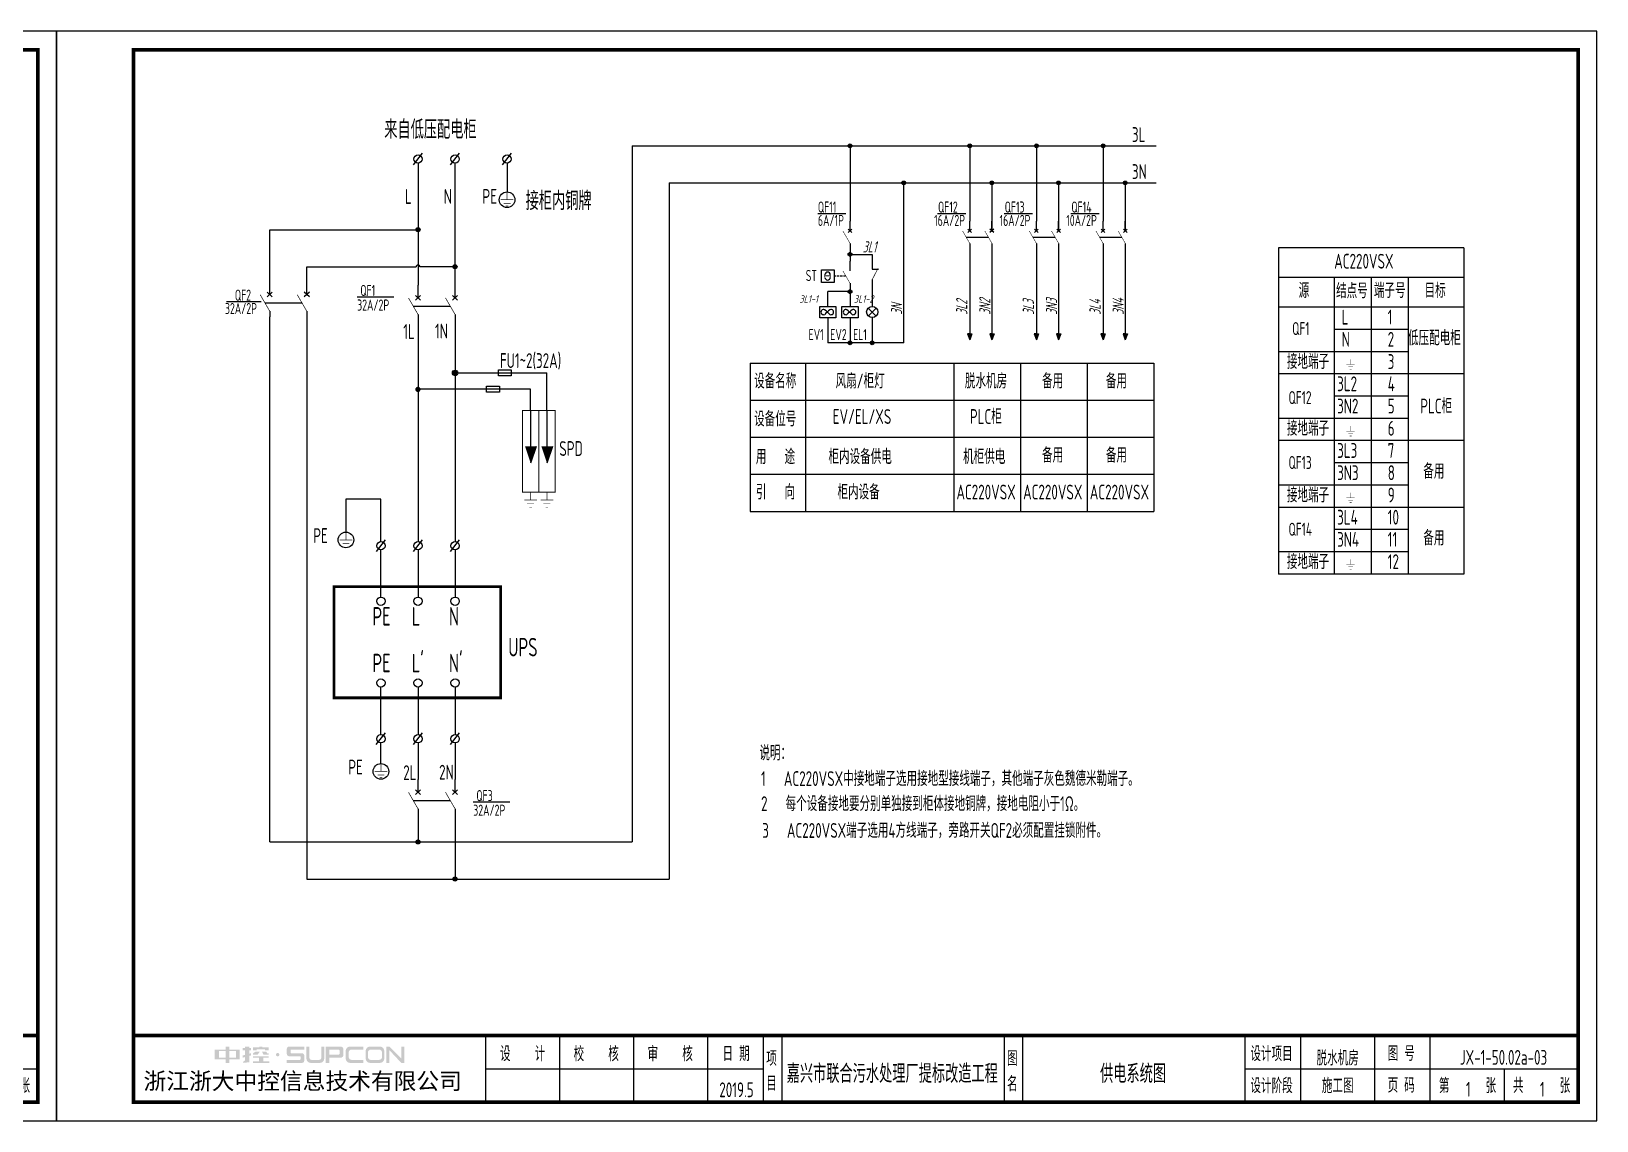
# Model space of a CAD drawing. Header units: millimetres. Extents: x 30557 to 235556, y -116603 to -73383.
# Drawn here: x 90068 to 94294, y -93635 to -90695 of the extents above; entities that cross this region are included whole.
import ezdxf
from ezdxf.enums import TextEntityAlignment as Align

# ---------------------------------------------------------------- set-up
doc = ezdxf.new("R2010")
doc.units = ezdxf.units.MM
doc.linetypes.add('DASHED2', pattern=[0.375, 0.25, -0.125])
doc.linetypes.add('ZWCAD_ISO02W100', pattern=[15, 12, -3])
for name, color, linetype in [('1', 3, 'Continuous'), ('ABDE_DENG', 4, 'Continuous'), ('AXIS', 4, 'Continuous'), ('HZ', 7, 'Continuous'), ('文本层', 2, 'Continuous')]:
    doc.layers.add(name, color=color, linetype=linetype)
doc.layers.add('_Drawing', color=7, linetype='Continuous', lineweight=25)
doc.styles.add('supcon', font='sceie.shx', dxfattribs={"width": 0.75, "height": 40, "bigfont": 'sceic.shx'})
doc.styles.add('SYS', font='romans.shx', dxfattribs={"width": 0.7})
doc.styles.add('Title', font='', dxfattribs={"height": 45})
doc.styles.add('宋体', font='')
doc.styles.get('Title').set_extended_font_data('SimHei')
doc.styles.get('宋体').set_extended_font_data('SimSun')

# ---------------------------------------------------------------- blocks, each defined once
blk = doc.blocks.new('S_301')
at = {"color": 0, "const_width": 0.3}
blk.add_lwpolyline([(0, -7.5), (-4.3, -0.06)], dxfattribs=at)
at = {"color": 0}
for points in [[(0, 0), (0, 5.72)], [(0, -7.5), (0, -10)]]:
    blk.add_lwpolyline(points, dxfattribs=at)
at = {"layer": 'HZ', "color": 7, "linetype": 'Continuous', "style": 'SYS', "width": 0.7, "flags": 1}
for tag in ['XYVALUE', 'VALUE']:
    blk.add_attdef(tag, text='', height=0.02, dxfattribs=at).set_placement((-0.55, 8.72), align=Align.MIDDLE)
blk = doc.blocks.new('1P断路器')
at = {"layer": '1', "color": 4}
for p, q in [((10913.1, 36538.9), (10903.8, 36530.3)), ((10913.1, 36530.3), (10903.8, 36538.9))]:
    blk.add_line(p, q, dxfattribs=at)
at = {"layer": 'ABDE_DENG', "linetype": 'Continuous', "xscale": 4, "yscale": 4, "zscale": 4}
blk.add_blockref('S_301', (10908.5, 36534.6), dxfattribs=at)
blk = doc.blocks.new('中控·SUPCON')
at = {"linetype": 'Continuous'}
h = blk.add_hatch(color=2, dxfattribs=at)
h.dxf.hatch_style = 1
h.paths.add_polyline_path([(34, 33), (20, 33), (20, 37), (15, 37), (15, 36), (15, 33), (0, 33), (0, 20), (13, 20), (15, 20), (15, 15), (20, 15), (20, 20), (22, 20), (34, 20)])
h.paths.add_polyline_path([(20, 30), (20, 31), (29, 31), (29, 22), (20, 22)], flags=16)
h.paths.add_polyline_path([(15, 30), (15, 22), (6, 22), (6, 31), (15, 31)], flags=16)
h.paths.add_polyline_path([(47, 32), (49, 32), (49, 35), (47, 35), (47, 37), (41, 37), (41, 35), (38, 35), (38, 32), (41, 32), (41, 25.8), (38, 25), (38, 22), (41, 22.8), (41, 18.3), (39, 17), (39, 15), (47, 16), (47, 24.5), (49, 25), (49, 28), (47, 27.5)])
h.paths.add_polyline_path([(61, 30), (55, 30), (52, 28), (52, 26), (58, 26)])
h.paths.add_polyline_path([(73, 28), (71, 28), (70, 30), (64, 30), (66, 26), (73, 26)])
h.paths.add_polyline_path([(73, 36), (64.6, 36), (64.6, 37), (60.4, 37), (60.4, 36), (52, 36), (52, 32), (56.8, 32), (56.8, 33.1), (68.2, 33.1), (68.2, 32), (73, 32)])
h.paths.add_polyline_path([(66, 22), (73, 22), (73, 24), (52, 24), (52, 22), (60, 22), (60, 17), (52, 17), (52, 15), (74, 15), (74, 17), (66, 17)])
h.paths.add_polyline_path([(82.7, 26.1, 1), (87.6, 26.1, 1)])
h.paths.add_polyline_path([(118, 28), (103.5, 28, -0.414214), (102.5, 29), (102.5, 32, -0.414214), (103.5, 33), (121, 33), (121, 37), (100.5, 37, 0.414214), (97.5, 34), (97.5, 27, 0.414214), (100.5, 24), (115, 24, -0.414214), (116, 23), (116, 20, -0.414214), (115, 19), (97.5, 19), (97.5, 15), (118, 15, 0.414214), (121, 18), (121, 25, 0.414214)])
h.paths.add_polyline_path([(128, 37), (124, 37), (124, 36), (124, 21, 0.414214), (130, 15), (142, 15, 0.414214), (148, 21), (148, 37), (144, 37), (144, 22, -0.414214), (141, 19), (131, 19, -0.414214), (128, 22)])
h.paths.add_polyline_path([(174, 26), (174, 33, 0.414214), (170, 37), (150, 37), (150, 36), (150, 15), (155, 15), (155, 22), (170, 22, 0.414214)])
h.paths.add_polyline_path([(167, 26), (155, 26), (155, 33), (167, 33, -0.414214), (169, 31), (169, 28, -0.414214)], flags=16)
h.paths.add_polyline_path([(201, 19), (185, 19, -0.414214), (181, 23), (181, 29, -0.414214), (185, 33), (201, 33), (201, 37), (183, 37, 0.414214), (177, 31), (177, 21, 0.414214), (183, 15), (201, 15)])
h.paths.add_polyline_path([(229, 21), (229, 31, 0.414214), (223, 37), (210, 37, 0.414214), (204, 31), (204, 21, 0.414214), (210, 15), (223, 15, 0.414214)])
h.paths.add_polyline_path([(207, 23), (207, 29, -0.414214), (211, 33), (222, 33, -0.414214), (226, 29), (226, 23, -0.414214), (222, 19), (211, 19, -0.414214)], flags=16)
h.paths.add_polyline_path([(236, 32.1), (252, 15), (256, 15), (256, 37), (252, 37), (252, 21), (236, 37), (232, 37), (232, 36), (232, 15), (236, 15)])
h = blk.add_hatch(color=2, dxfattribs=at)
h.dxf.hatch_style = 1
h.paths.add_polyline_path([(34, 33), (20, 33), (20, 37), (15, 37), (15, 36), (15, 33), (0, 33), (0, 20), (13, 20), (15, 20), (15, 15), (20, 15), (20, 20), (22, 20), (34, 20)])
h.paths.add_polyline_path([(20, 30), (20, 31), (29, 31), (29, 22), (20, 22)], flags=16)
h.paths.add_polyline_path([(15, 30), (15, 22), (6, 22), (6, 31), (15, 31)], flags=16)
h.paths.add_polyline_path([(47, 32), (49, 32), (49, 35), (47, 35), (47, 37), (41, 37), (41, 35), (38, 35), (38, 32), (41, 32), (41, 25.8), (38, 25), (38, 22), (41, 22.8), (41, 18.3), (39, 17), (39, 15), (47, 16), (47, 24.5), (49, 25), (49, 28), (47, 27.5)])
h.paths.add_polyline_path([(61, 30), (55, 30), (52, 28), (52, 26), (58, 26)])
h.paths.add_polyline_path([(73, 28), (71, 28), (70, 30), (64, 30), (66, 26), (73, 26)])
h.paths.add_polyline_path([(73, 36), (64.6, 36), (64.6, 37), (60.4, 37), (60.4, 36), (52, 36), (52, 32), (56.8, 32), (56.8, 33.1), (68.2, 33.1), (68.2, 32), (73, 32)])
h.paths.add_polyline_path([(66, 22), (73, 22), (73, 24), (52, 24), (52, 22), (60, 22), (60, 17), (52, 17), (52, 15), (74, 15), (74, 17), (66, 17)])
h.paths.add_polyline_path([(82.7, 26.1, 1), (87.6, 26.1, 1)])
h.paths.add_polyline_path([(118, 28), (103.5, 28, -0.414214), (102.5, 29), (102.5, 32, -0.414214), (103.5, 33), (121, 33), (121, 37), (100.5, 37, 0.414214), (97.5, 34), (97.5, 27, 0.414214), (100.5, 24), (115, 24, -0.414214), (116, 23), (116, 20, -0.414214), (115, 19), (97.5, 19), (97.5, 15), (118, 15, 0.414214), (121, 18), (121, 25, 0.414214)])
h.paths.add_polyline_path([(128, 37), (124, 37), (124, 36), (124, 21, 0.414214), (130, 15), (142, 15, 0.414214), (148, 21), (148, 37), (144, 37), (144, 22, -0.414214), (141, 19), (131, 19, -0.414214), (128, 22)])
h.paths.add_polyline_path([(174, 26), (174, 33, 0.414214), (170, 37), (150, 37), (150, 36), (150, 15), (155, 15), (155, 22), (170, 22, 0.414214)])
h.paths.add_polyline_path([(167, 26), (155, 26), (155, 33), (167, 33, -0.414214), (169, 31), (169, 28, -0.414214)], flags=16)
h.paths.add_polyline_path([(201, 19), (185, 19, -0.414214), (181, 23), (181, 29, -0.414214), (185, 33), (201, 33), (201, 37), (183, 37, 0.414214), (177, 31), (177, 21, 0.414214), (183, 15), (201, 15)])
h.paths.add_polyline_path([(229, 21), (229, 31, 0.414214), (223, 37), (210, 37, 0.414214), (204, 31), (204, 21, 0.414214), (210, 15), (223, 15, 0.414214)])
h.paths.add_polyline_path([(207, 23), (207, 29, -0.414214), (211, 33), (222, 33, -0.414214), (226, 29), (226, 23, -0.414214), (222, 19), (211, 19, -0.414214)], flags=16)
h.paths.add_polyline_path([(236, 32.1), (252, 15), (256, 15), (256, 37), (252, 37), (252, 21), (236, 37), (232, 37), (232, 36), (232, 15), (236, 15)])
h = blk.add_hatch(color=2, dxfattribs=at)
h.dxf.hatch_style = 1
h.paths.add_polyline_path([(34, 33), (20, 33), (20, 37), (15, 37), (15, 36), (15, 33), (0, 33), (0, 20), (13, 20), (15, 20), (15, 15), (20, 15), (20, 20), (22, 20), (34, 20)])
h.paths.add_polyline_path([(20, 30), (20, 31), (29, 31), (29, 22), (20, 22)], flags=16)
h.paths.add_polyline_path([(15, 30), (15, 22), (6, 22), (6, 31), (15, 31)], flags=16)
h.paths.add_polyline_path([(47, 32), (49, 32), (49, 35), (47, 35), (47, 37), (41, 37), (41, 35), (38, 35), (38, 32), (41, 32), (41, 25.8), (38, 25), (38, 22), (41, 22.8), (41, 18.3), (39, 17), (39, 15), (47, 16), (47, 24.5), (49, 25), (49, 28), (47, 27.5)])
h.paths.add_polyline_path([(61, 30), (55, 30), (52, 28), (52, 26), (58, 26)])
h.paths.add_polyline_path([(73, 28), (71, 28), (70, 30), (64, 30), (66, 26), (73, 26)])
h.paths.add_polyline_path([(73, 36), (64.6, 36), (64.6, 37), (60.4, 37), (60.4, 36), (52, 36), (52, 32), (56.8, 32), (56.8, 33.1), (68.2, 33.1), (68.2, 32), (73, 32)])
h.paths.add_polyline_path([(66, 22), (73, 22), (73, 24), (52, 24), (52, 22), (60, 22), (60, 17), (52, 17), (52, 15), (74, 15), (74, 17), (66, 17)])
h.paths.add_polyline_path([(82.7, 26.1, 1), (87.6, 26.1, 1)])
h.paths.add_polyline_path([(118, 28), (103.5, 28, -0.414214), (102.5, 29), (102.5, 32, -0.414214), (103.5, 33), (121, 33), (121, 37), (100.5, 37, 0.414214), (97.5, 34), (97.5, 27, 0.414214), (100.5, 24), (115, 24, -0.414214), (116, 23), (116, 20, -0.414214), (115, 19), (97.5, 19), (97.5, 15), (118, 15, 0.414214), (121, 18), (121, 25, 0.414214)])
h.paths.add_polyline_path([(128, 37), (124, 37), (124, 36), (124, 21, 0.414214), (130, 15), (142, 15, 0.414214), (148, 21), (148, 37), (144, 37), (144, 22, -0.414214), (141, 19), (131, 19, -0.414214), (128, 22)])
h.paths.add_polyline_path([(174, 26), (174, 33, 0.414214), (170, 37), (150, 37), (150, 36), (150, 15), (155, 15), (155, 22), (170, 22, 0.414214)])
h.paths.add_polyline_path([(167, 26), (155, 26), (155, 33), (167, 33, -0.414214), (169, 31), (169, 28, -0.414214)], flags=16)
h.paths.add_polyline_path([(201, 19), (185, 19, -0.414214), (181, 23), (181, 29, -0.414214), (185, 33), (201, 33), (201, 37), (183, 37, 0.414214), (177, 31), (177, 21, 0.414214), (183, 15), (201, 15)])
h.paths.add_polyline_path([(229, 21), (229, 31, 0.414214), (223, 37), (210, 37, 0.414214), (204, 31), (204, 21, 0.414214), (210, 15), (223, 15, 0.414214)])
h.paths.add_polyline_path([(207, 23), (207, 29, -0.414214), (211, 33), (222, 33, -0.414214), (226, 29), (226, 23, -0.414214), (222, 19), (211, 19, -0.414214)], flags=16)
h.paths.add_polyline_path([(236, 32.1), (252, 15), (256, 15), (256, 37), (252, 37), (252, 21), (236, 37), (232, 37), (232, 36), (232, 15), (236, 15)])
h = blk.add_hatch(color=2, dxfattribs=at)
h.dxf.hatch_style = 1
h.paths.add_polyline_path([(34, 33), (20, 33), (20, 37), (15, 37), (15, 36), (15, 33), (0, 33), (0, 20), (13, 20), (15, 20), (15, 15), (20, 15), (20, 20), (22, 20), (34, 20)])
h.paths.add_polyline_path([(20, 30), (20, 31), (29, 31), (29, 22), (20, 22)], flags=16)
h.paths.add_polyline_path([(15, 30), (15, 22), (6, 22), (6, 31), (15, 31)], flags=16)
h.paths.add_polyline_path([(47, 32), (49, 32), (49, 35), (47, 35), (47, 37), (41, 37), (41, 35), (38, 35), (38, 32), (41, 32), (41, 25.8), (38, 25), (38, 22), (41, 22.8), (41, 18.3), (39, 17), (39, 15), (47, 16), (47, 24.5), (49, 25), (49, 28), (47, 27.5)])
h.paths.add_polyline_path([(61, 30), (55, 30), (52, 28), (52, 26), (58, 26)])
h.paths.add_polyline_path([(73, 28), (71, 28), (70, 30), (64, 30), (66, 26), (73, 26)])
h.paths.add_polyline_path([(73, 36), (64.6, 36), (64.6, 37), (60.4, 37), (60.4, 36), (52, 36), (52, 32), (56.8, 32), (56.8, 33.1), (68.2, 33.1), (68.2, 32), (73, 32)])
h.paths.add_polyline_path([(66, 22), (73, 22), (73, 24), (52, 24), (52, 22), (60, 22), (60, 17), (52, 17), (52, 15), (74, 15), (74, 17), (66, 17)])
h.paths.add_polyline_path([(82.7, 26.1, 1), (87.6, 26.1, 1)])
h.paths.add_polyline_path([(118, 28), (103.5, 28, -0.414214), (102.5, 29), (102.5, 32, -0.414214), (103.5, 33), (121, 33), (121, 37), (100.5, 37, 0.414214), (97.5, 34), (97.5, 27, 0.414214), (100.5, 24), (115, 24, -0.414214), (116, 23), (116, 20, -0.414214), (115, 19), (97.5, 19), (97.5, 15), (118, 15, 0.414214), (121, 18), (121, 25, 0.414214)])
h.paths.add_polyline_path([(128, 37), (124, 37), (124, 36), (124, 21, 0.414214), (130, 15), (142, 15, 0.414214), (148, 21), (148, 37), (144, 37), (144, 22, -0.414214), (141, 19), (131, 19, -0.414214), (128, 22)])
h.paths.add_polyline_path([(174, 26), (174, 33, 0.414214), (170, 37), (150, 37), (150, 36), (150, 15), (155, 15), (155, 22), (170, 22, 0.414214)])
h.paths.add_polyline_path([(167, 26), (155, 26), (155, 33), (167, 33, -0.414214), (169, 31), (169, 28, -0.414214)], flags=16)
h.paths.add_polyline_path([(201, 19), (185, 19, -0.414214), (181, 23), (181, 29, -0.414214), (185, 33), (201, 33), (201, 37), (183, 37, 0.414214), (177, 31), (177, 21, 0.414214), (183, 15), (201, 15)])
h.paths.add_polyline_path([(229, 21), (229, 31, 0.414214), (223, 37), (210, 37, 0.414214), (204, 31), (204, 21, 0.414214), (210, 15), (223, 15, 0.414214)])
h.paths.add_polyline_path([(207, 23), (207, 29, -0.414214), (211, 33), (222, 33, -0.414214), (226, 29), (226, 23, -0.414214), (222, 19), (211, 19, -0.414214)], flags=16)
h.paths.add_polyline_path([(236, 32.1), (252, 15), (256, 15), (256, 37), (252, 37), (252, 21), (236, 37), (232, 37), (232, 36), (232, 15), (236, 15)])
h = blk.add_hatch(color=2, dxfattribs=at)
h.dxf.hatch_style = 1
h.paths.add_polyline_path([(34, 33), (20, 33), (20, 37), (15, 37), (15, 36), (15, 33), (0, 33), (0, 20), (13, 20), (15, 20), (15, 15), (20, 15), (20, 20), (22, 20), (34, 20)])
h.paths.add_polyline_path([(20, 30), (20, 31), (29, 31), (29, 22), (20, 22)], flags=16)
h.paths.add_polyline_path([(15, 30), (15, 22), (6, 22), (6, 31), (15, 31)], flags=16)
h.paths.add_polyline_path([(47, 32), (49, 32), (49, 35), (47, 35), (47, 37), (41, 37), (41, 35), (38, 35), (38, 32), (41, 32), (41, 25.8), (38, 25), (38, 22), (41, 22.8), (41, 18.3), (39, 17), (39, 15), (47, 16), (47, 24.5), (49, 25), (49, 28), (47, 27.5)])
h.paths.add_polyline_path([(61, 30), (55, 30), (52, 28), (52, 26), (58, 26)])
h.paths.add_polyline_path([(73, 28), (71, 28), (70, 30), (64, 30), (66, 26), (73, 26)])
h.paths.add_polyline_path([(73, 36), (64.6, 36), (64.6, 37), (60.4, 37), (60.4, 36), (52, 36), (52, 32), (56.8, 32), (56.8, 33.1), (68.2, 33.1), (68.2, 32), (73, 32)])
h.paths.add_polyline_path([(66, 22), (73, 22), (73, 24), (52, 24), (52, 22), (60, 22), (60, 17), (52, 17), (52, 15), (74, 15), (74, 17), (66, 17)])
h.paths.add_polyline_path([(82.7, 26.1, 1), (87.6, 26.1, 1)])
h.paths.add_polyline_path([(118, 28), (103.5, 28, -0.414214), (102.5, 29), (102.5, 32, -0.414214), (103.5, 33), (121, 33), (121, 37), (100.5, 37, 0.414214), (97.5, 34), (97.5, 27, 0.414214), (100.5, 24), (115, 24, -0.414214), (116, 23), (116, 20, -0.414214), (115, 19), (97.5, 19), (97.5, 15), (118, 15, 0.414214), (121, 18), (121, 25, 0.414214)])
h.paths.add_polyline_path([(128, 37), (124, 37), (124, 36), (124, 21, 0.414214), (130, 15), (142, 15, 0.414214), (148, 21), (148, 37), (144, 37), (144, 22, -0.414214), (141, 19), (131, 19, -0.414214), (128, 22)])
h.paths.add_polyline_path([(174, 26), (174, 33, 0.414214), (170, 37), (150, 37), (150, 36), (150, 15), (155, 15), (155, 22), (170, 22, 0.414214)])
h.paths.add_polyline_path([(167, 26), (155, 26), (155, 33), (167, 33, -0.414214), (169, 31), (169, 28, -0.414214)], flags=16)
h.paths.add_polyline_path([(201, 19), (185, 19, -0.414214), (181, 23), (181, 29, -0.414214), (185, 33), (201, 33), (201, 37), (183, 37, 0.414214), (177, 31), (177, 21, 0.414214), (183, 15), (201, 15)])
h.paths.add_polyline_path([(229, 21), (229, 31, 0.414214), (223, 37), (210, 37, 0.414214), (204, 31), (204, 21, 0.414214), (210, 15), (223, 15, 0.414214)])
h.paths.add_polyline_path([(207, 23), (207, 29, -0.414214), (211, 33), (222, 33, -0.414214), (226, 29), (226, 23, -0.414214), (222, 19), (211, 19, -0.414214)], flags=16)
h.paths.add_polyline_path([(236, 32.1), (252, 15), (256, 15), (256, 37), (252, 37), (252, 21), (236, 37), (232, 37), (232, 36), (232, 15), (236, 15)])
h = blk.add_hatch(color=2, dxfattribs=at)
h.dxf.hatch_style = 1
h.paths.add_polyline_path([(34, 33), (20, 33), (20, 37), (15, 37), (15, 36), (15, 33), (0, 33), (0, 20), (13, 20), (15, 20), (15, 15), (20, 15), (20, 20), (22, 20), (34, 20)])
h.paths.add_polyline_path([(20, 30), (20, 31), (29, 31), (29, 22), (20, 22)], flags=16)
h.paths.add_polyline_path([(15, 30), (15, 22), (6, 22), (6, 31), (15, 31)], flags=16)
h.paths.add_polyline_path([(47, 32), (49, 32), (49, 35), (47, 35), (47, 37), (41, 37), (41, 35), (38, 35), (38, 32), (41, 32), (41, 25.8), (38, 25), (38, 22), (41, 22.8), (41, 18.3), (39, 17), (39, 15), (47, 16), (47, 24.5), (49, 25), (49, 28), (47, 27.5)])
h.paths.add_polyline_path([(61, 30), (55, 30), (52, 28), (52, 26), (58, 26)])
h.paths.add_polyline_path([(73, 28), (71, 28), (70, 30), (64, 30), (66, 26), (73, 26)])
h.paths.add_polyline_path([(73, 36), (64.6, 36), (64.6, 37), (60.4, 37), (60.4, 36), (52, 36), (52, 32), (56.8, 32), (56.8, 33.1), (68.2, 33.1), (68.2, 32), (73, 32)])
h.paths.add_polyline_path([(66, 22), (73, 22), (73, 24), (52, 24), (52, 22), (60, 22), (60, 17), (52, 17), (52, 15), (74, 15), (74, 17), (66, 17)])
h.paths.add_polyline_path([(82.7, 26.1, 1), (87.6, 26.1, 1)])
h.paths.add_polyline_path([(118, 28), (103.5, 28, -0.414214), (102.5, 29), (102.5, 32, -0.414214), (103.5, 33), (121, 33), (121, 37), (100.5, 37, 0.414214), (97.5, 34), (97.5, 27, 0.414214), (100.5, 24), (115, 24, -0.414214), (116, 23), (116, 20, -0.414214), (115, 19), (97.5, 19), (97.5, 15), (118, 15, 0.414214), (121, 18), (121, 25, 0.414214)])
h.paths.add_polyline_path([(128, 37), (124, 37), (124, 36), (124, 21, 0.414214), (130, 15), (142, 15, 0.414214), (148, 21), (148, 37), (144, 37), (144, 22, -0.414214), (141, 19), (131, 19, -0.414214), (128, 22)])
h.paths.add_polyline_path([(174, 26), (174, 33, 0.414214), (170, 37), (150, 37), (150, 36), (150, 15), (155, 15), (155, 22), (170, 22, 0.414214)])
h.paths.add_polyline_path([(167, 26), (155, 26), (155, 33), (167, 33, -0.414214), (169, 31), (169, 28, -0.414214)], flags=16)
h.paths.add_polyline_path([(201, 19), (185, 19, -0.414214), (181, 23), (181, 29, -0.414214), (185, 33), (201, 33), (201, 37), (183, 37, 0.414214), (177, 31), (177, 21, 0.414214), (183, 15), (201, 15)])
h.paths.add_polyline_path([(229, 21), (229, 31, 0.414214), (223, 37), (210, 37, 0.414214), (204, 31), (204, 21, 0.414214), (210, 15), (223, 15, 0.414214)])
h.paths.add_polyline_path([(207, 23), (207, 29, -0.414214), (211, 33), (222, 33, -0.414214), (226, 29), (226, 23, -0.414214), (222, 19), (211, 19, -0.414214)], flags=16)
h.paths.add_polyline_path([(236, 32.1), (252, 15), (256, 15), (256, 37), (252, 37), (252, 21), (236, 37), (232, 37), (232, 36), (232, 15), (236, 15)])
blk = doc.blocks.new('supcon图框')
at = {"linetype": 'Continuous'}
for p, q in [((6145.7, 4361.7), (1987.7, 4361.7)), ((1987.7, 4361.7), (1987.7, 1421.7)), ((6145.7, 1421.7), (6145.7, 4361.7)), ((1987.7, 1421.7), (6145.7, 1421.7))]:
    blk.add_line(p, q, dxfattribs=at)
for p, q in [((3145.7, 1651.7), (3145.7, 1471.7)), ((3345.7, 1651.7), (3345.7, 1471.7)), ((3545.7, 1651.7), (3545.7, 1471.7)), ((3745.7, 1651.7), (3745.7, 1471.7)), ((3895.7, 1651.7), (3895.7, 1471.7)), ((3945.7, 1651.7), (3945.7, 1471.7)), ((4545.7, 1651.7), (4545.7, 1471.7)), ((4595.7, 1651.7), (4595.7, 1471.7)), ((5195.7, 1651.7), (5195.7, 1471.7)), ((5345.7, 1651.7), (5345.7, 1471.7)), ((5545.7, 1651.7), (5545.7, 1471.7)), ((5695.7, 1651.7), (5695.7, 1471.7)), ((3145.7, 1561.7), (3895.7, 1561.7)), ((5195.7, 1561.7), (6095.7, 1561.7)), ((5895.7, 1561.7), (5895.7, 1471.7))]:
    blk.add_line(p, q)
at = {"linetype": 'Continuous', "const_width": 10}
blk.add_lwpolyline([(2195.7, 4311.7), (6095.7, 4311.7), (6095.7, 1471.7), (2195.7, 1471.7)], close=True, dxfattribs=at)
blk.add_lwpolyline([(2195.7, 1651.7), (6095.7, 1651.7)], dxfattribs=at)
at = {"linetype": 'Continuous', "xscale": 2, "yscale": 2, "zscale": 2}
blk.add_blockref('中控·SUPCON', (2414.6, 1547.7), dxfattribs=at)
at = {"style": 'supcon', "width": 0.75}
for s, p in [('设    计', (3246.2, 1604.2)), ('校    核', (3444.8, 1604.2)), ('审    核', (3644.5, 1604.2)), ('日 期', (3822.5, 1604.2)), ('项', (3918.2, 1590.7)), ('图', (4568.2, 1590.7)), ('设计项目', (5268, 1604.2)), ('图 号', (5618, 1604.2)), ('目', (3918.2, 1522.9)), ('名', (4568.2, 1522.9)), ('设计阶段', (5268, 1518.1)), ('施工图', (5446.5, 1518.1)), ('页 码', (5618, 1518.1)), ('第      张', (5797, 1518.1)), ('共      张', (5997, 1518.1))]:
    blk.add_text(s, height=40, dxfattribs=at).set_placement(p, align=Align.MIDDLE)
at = {"style": 'Title'}
blk.add_text('浙江浙大中控信息技术有限公司', height=45, dxfattribs=at).set_placement((2222.8, 1506.2))
blk = doc.blocks.new('XX')
at = {"layer": 'ABDE_DENG', "linetype": 'Continuous'}
for p, q in [((-4.5, 0), (-5.5, 0)), ((-3, 0), (-4, 0)), ((-1.5, 0), (-2.5, 0)), ((0, 0), (-1, 0))]:
    blk.add_line(p, q, dxfattribs=at)
blk = doc.blocks.new('温控开关')
at = {"color": 4, "lineweight": -3}
for p, q in [((10981.5, 36493.3), (10981.5, 36523.3)), ((10981.5, 36523.3), (11011.5, 36523.3)), ((11011.5, 36523.3), (11011.5, 36508.3)), ((11011.5, 36493.3), (10981.5, 36493.3)), ((11011.5, 36508.3), (11011.5, 36493.3))]:
    blk.add_line(p, q, dxfattribs=at)
for centre, start, end in [((10995.9, 36511.4), 1.6021, 178.3979), ((10995.9, 36505.2), 181.6021, 358.3979)]:
    blk.add_arc(centre, 6.46, start, end, dxfattribs=at)
at = {"layer": 'ABDE_DENG', "linetype": 'Continuous'}
for name, p, xscale, yscale, zscale in [('S_301', (11049.8, 36521.1), 4, 4, 4), ('XX', (11039, 36508.3), 5, 5, 5)]:
    blk.add_blockref(name, p, dxfattribs=dict(at, xscale=xscale, yscale=yscale, zscale=zscale))
at = {"layer": '1', "color": 4, "style": '宋体', "width": 0.75}
blk.add_text('I', height=15, rotation=90.2156, dxfattribs=at).set_placement((11003.4, 36504.3))
blk = doc.blocks.new('风扇')
at = {"layer": 'AXIS', "color": 0, "linetype": 'ByBlock'}
blk.add_lwpolyline([(10385.5, 36501.6), (10434.1, 36501.6), (10434.1, 36467.7), (10385.5, 36467.7)], close=True, dxfattribs=at)
for centre, radius, start, end in [((10397.1, 36484.3), 7.7, 64.0101, 295.9899), ((10334.7, 36401.1), 111.5, 43.1584, 53.9119), ((10498.1, 36382.6), 136.1, 127.0612, 135.8685), ((10419.5, 36484.3), 7.7, 244.0101, 115.9899)]:
    blk.add_arc(centre, radius, start, end, dxfattribs=at)
blk = doc.blocks.new('S_302')
at = {"color": 0, "linetype": 'Continuous'}
for p, q in [((0, 3.75), (0, 0)), ((0, 0), (2.98, 0))]:
    blk.add_line(p, q, dxfattribs=at)
at = {"color": 0, "linetype": 'Continuous', "const_width": 0.3}
blk.add_lwpolyline([(0, -5), (2.78, 0.46)], dxfattribs=at)
at = {"color": 0, "linetype": 'Continuous'}
blk.add_lwpolyline([(0, -5), (0, -8.75)], dxfattribs=at)
at = {"color": 0, "linetype": 'Continuous', "style": 'SYS', "width": 0.7, "flags": 1}
for tag in ['XYVALUE', 'VALUE']:
    blk.add_attdef(tag, text='', height=0.02, dxfattribs=at).set_placement((2.5, 6.75), align=Align.MIDDLE)
blk = doc.blocks.new('常闭开关')
at = {"layer": 'ABDE_DENG', "linetype": 'Continuous', "xscale": 5, "yscale": 5, "zscale": 5}
blk.add_blockref('S_302', (10573.1, 36568.2), dxfattribs=at)

msp = doc.modelspace()

# ---------------------------------------------------------------- hatches: boundary and pattern name
h = msp.add_hatch(color=256)
h.dxf.hatch_style = 1
h.paths.add_polyline_path([(92282.8, -91004.4, 1), (92272.8, -91004.4, 1)])
h = msp.add_hatch(color=256)
h.dxf.hatch_style = 1
h.paths.add_polyline_path([(92605.9, -91004.4, 1), (92595.9, -91004.4, 1)])
h = msp.add_hatch(color=256)
h.dxf.hatch_style = 1
h.paths.add_polyline_path([(92785.9, -91004.4, 1), (92775.9, -91004.4, 1)])
h = msp.add_hatch(color=256)
h.dxf.hatch_style = 1
h.paths.add_polyline_path([(92966.3, -91004.4, 1), (92956.3, -91004.4, 1)])
h = msp.add_hatch(color=256)
h.dxf.hatch_style = 1
h.paths.add_polyline_path([(92427.7, -91104.4, 1), (92417.7, -91104.4, 1)])
h = msp.add_hatch(color=256)
h.dxf.hatch_style = 1
h.paths.add_polyline_path([(92665.9, -91104.4, 1), (92655.9, -91104.4, 1)])
h = msp.add_hatch(color=256)
h.dxf.hatch_style = 1
h.paths.add_polyline_path([(92845.9, -91104.4, 1), (92835.9, -91104.4, 1)])
h = msp.add_hatch(color=256)
h.dxf.hatch_style = 1
h.paths.add_polyline_path([(93025.9, -91104.4, 1), (93015.9, -91104.4, 1)])
h = msp.add_hatch(color=256)
h.dxf.hatch_style = 1
h.paths.add_polyline_path([(92282.8, -91297.3, 1), (92272.8, -91297.3, 1)])
h = msp.add_hatch(color=256)
h.dxf.hatch_style = 1
h.paths.add_polyline_path([(92282.8, -91398, 1), (92272.8, -91398, 1)])
h = msp.add_hatch(color=256)
h.dxf.hatch_style = 1
h.paths.add_polyline_path([(92282.8, -91536.3, 1), (92272.8, -91536.3, 1)])
h = msp.add_hatch(color=256)
h.dxf.hatch_style = 1
h.paths.add_polyline_path([(92342.8, -91536.3, 1), (92332.8, -91536.3, 1)])
at = {"layer": '1'}
h = msp.add_hatch(color=7, dxfattribs=at)
h.paths.add_polyline_path([(91111.6, -91225.4, 0.414214), (91106.2, -91230.8), (91111.6, -91230.8)])
h.paths.add_polyline_path([(91111.6, -91225.4), (91111.6, -91230.8), (91117, -91230.8, 0.414214)])
h.paths.add_polyline_path([(91117, -91230.8), (91106.2, -91230.8, 1)])
h = msp.add_hatch(color=7, dxfattribs=at)
h.paths.add_polyline_path([(91211.6, -91325.4, 0.414214), (91206.2, -91330.8), (91211.6, -91330.8)])
h.paths.add_polyline_path([(91211.6, -91325.4), (91211.6, -91330.8), (91217, -91330.8, 0.414214)])
h.paths.add_polyline_path([(91217, -91330.8), (91206.2, -91330.8, 1)])
for color, points in [(1, [(92600.9, -91511.4), (92595.3, -91511.4), (92600.9, -91528.3), (92606.5, -91511.4)]), (150, [(92666.5, -91511.4), (92660.9, -91511.4), (92655.3, -91511.4), (92660.9, -91528.3)]), (1, [(92780.9, -91511.4), (92775.3, -91511.4), (92780.9, -91528.3), (92786.5, -91511.4)]), (150, [(92846.5, -91511.4), (92840.9, -91511.4), (92835.3, -91511.4), (92840.9, -91528.3)]), (1, [(92960.9, -91511.4), (92955.3, -91511.4), (92960.9, -91528.3), (92966.5, -91511.4)]), (150, [(93026.5, -91511.4), (93020.9, -91511.4), (93015.3, -91511.4), (93020.9, -91528.3)]), (0, [(91415.6, -91815.6), (91400.6, -91815.6), (91415.6, -91860.6), (91430.6, -91815.6)]), (0, [(91459.6, -91815.6), (91444.6, -91815.6), (91459.6, -91860.6), (91474.6, -91815.6)])]:
    msp.add_hatch(color=color, dxfattribs=at).paths.add_polyline_path(points)
h = msp.add_hatch(color=7, dxfattribs=at)
h.paths.add_polyline_path([(91211.6, -91610, 0.414214), (91204.4, -91617.2), (91211.6, -91617.2)])
h.paths.add_polyline_path([(91211.6, -91610), (91211.6, -91617.2), (91218.8, -91617.2, 0.414214)])
h.paths.add_polyline_path([(91218.8, -91617.2), (91204.4, -91617.2, 1)])
h = msp.add_hatch(color=7, dxfattribs=at)
h.paths.add_polyline_path([(91111.4, -91654.6, 0.414214), (91104.2, -91661.8), (91111.4, -91661.8)])
h.paths.add_polyline_path([(91111.4, -91654.6), (91111.4, -91661.8), (91118.6, -91661.8, 0.414214)])
h.paths.add_polyline_path([(91118.6, -91661.8), (91104.2, -91661.8, 1)])
h = msp.add_hatch(color=7, dxfattribs=at)
h.paths.add_polyline_path([(91111.4, -92877.8, 0.414214), (91106, -92883.2), (91111.4, -92883.2)])
h.paths.add_polyline_path([(91111.4, -92877.8), (91111.4, -92883.2), (91116.8, -92883.2, 0.414214)])
h.paths.add_polyline_path([(91116.8, -92883.2), (91106, -92883.2, 1)])
h = msp.add_hatch(color=7, dxfattribs=at)
h.paths.add_polyline_path([(91211.4, -92977.8, 0.414214), (91206, -92983.2), (91211.4, -92983.2)])
h.paths.add_polyline_path([(91211.4, -92977.8), (91211.4, -92983.2), (91216.8, -92983.2, 0.414214)])
h.paths.add_polyline_path([(91216.8, -92983.2), (91206, -92983.2, 1)])

# ---------------------------------------------------------------- linework, layer by layer
at = {"color": 1}
for p, q in [((91689.5, -91004.4), (93104.5, -91004.4)), ((90711.4, -91371.5), (90711.4, -91230.8)), ((90711.4, -91230.8), (91111.6, -91230.8)), ((90711.4, -92883.2), (90711.4, -91465.8)), ((91111.6, -91474.6), (91111.6, -92072.5)), ((90711.4, -92883.2), (91689.5, -92883.2))]:
    msp.add_line(p, q, dxfattribs=at)
at = {"color": 150, "linetype": 'Continuous'}
msp.add_line((91211.6, -91380.3), (91211.6, -91051.3), dxfattribs=at)
at = {"color": 150}
for p, q in [((91789.5, -91104.4), (93104.5, -91104.4)), ((92422.7, -91536.3), (92422.7, -91104.4)), ((90811.4, -91371.5), (90811.4, -91330.8)), ((90811.4, -91330.8), (91106.6, -91330.8)), ((91216.6, -91330.8), (91116.6, -91330.8)), ((90811.4, -91465.8), (90811.4, -92983.2)), ((91211.6, -91474.6), (91211.6, -92072.5)), ((90811.4, -92983.2), (91789.5, -92983.2))]:
    msp.add_line(p, q, dxfattribs=at)
at = {"linetype": 'Continuous'}
for p, q in [((92190.6, -91187.1), (92266.8, -91187.1)), ((92513.7, -91187.1), (92590, -91187.1)), ((92693.7, -91187.1), (92770, -91187.1)), ((92873.7, -91187.1), (92950, -91187.1)), ((90594.8, -91424.9), (90688.2, -91424.9)), ((90947.1, -91411.9), (91046.1, -91411.9)), ((92737.8, -91590.9), (92737.8, -91990.9)), ((91260.3, -92775.3), (91359.3, -92775.3))]:
    msp.add_line(p, q, dxfattribs=at)
at = {"color": 4}
for p, q in [((92591.2, -91250.8), (92651.2, -91250.8)), ((92771.2, -91250.8), (92831.2, -91250.8)), ((92951.2, -91250.8), (93011.2, -91250.8))]:
    msp.add_line(p, q, dxfattribs=at)
at = {"color": 1, "lineweight": -3}
for p, q in [((92277.8, -91297.3), (92337.8, -91297.3)), ((92337.8, -91297.3), (92337.8, -91316.3))]:
    msp.add_line(p, q, dxfattribs=at)
at = {"lineweight": -3}
for p, q in [((93934.4, -91280.1), (93434.4, -91280.1)), ((93434.4, -91280.1), (93434.4, -92160.1)), ((93934.4, -91280.1), (93934.4, -92160.1)), ((93934.4, -91360.1), (93434.4, -91360.1)), ((93584.4, -91360.1), (93584.4, -92160.1)), ((93684.4, -91360.1), (93684.4, -92160.1)), ((93784.4, -91360.1), (93784.4, -92160.1)), ((93934.4, -91440.1), (93434.4, -91440.1)), ((93784.4, -91500.1), (93584.4, -91500.1)), ((93784.4, -91560.1), (93434.4, -91560.1)), ((92007.8, -91590.9), (93097.8, -91590.9)), ((92007.8, -91590.9), (92007.8, -91990.9)), ((92157.8, -91590.9), (92157.8, -91990.9)), ((92557.8, -91590.9), (92557.8, -91990.9)), ((92737.8, -91590.9), (92737.8, -91990.9)), ((92917.8, -91590.9), (92917.8, -91990.9)), ((93097.8, -91590.9), (93097.8, -91990.9)), ((91211.6, -91617.2), (91459.6, -91617.2)), ((91211.6, -91618.6), (91211.6, -91618.6)), ((91459.6, -91718.6), (91459.6, -91617.2)), ((93934.4, -91620.1), (93434.4, -91620.1)), ((91415.6, -91661.2), (91111.6, -91661.2)), ((91415.6, -91718.6), (91415.6, -91661.2)), ((92007.8, -91690.9), (93097.8, -91690.9)), ((93784.4, -91680.1), (93584.4, -91680.1)), ((93784.4, -91740.1), (93434.4, -91740.1)), ((92007.8, -91790.9), (93097.8, -91790.9)), ((93934.4, -91800.1), (93434.4, -91800.1)), ((93784.4, -91860.1), (93584.4, -91860.1)), ((92007.8, -91890.9), (93097.8, -91890.9)), ((93784.4, -91920.1), (93434.4, -91920.1)), ((92007.8, -91990.9), (93097.8, -91990.9)), ((93934.4, -91980.1), (93434.4, -91980.1)), ((91218.5, -92074.9), (91218.5, -92074.9)), ((93784.4, -92040.1), (93584.4, -92040.1)), ((93784.4, -92100.1), (93434.4, -92100.1)), ((93934.4, -92160.1), (93434.4, -92160.1))]:
    msp.add_line(p, q, dxfattribs=at)
at = {"color": 4, "linetype": 'DASHED2'}
for p, q in [((90698.5, -91428.5), (90798.5, -91428.5)), ((91098.7, -92771.5), (91198.7, -92771.5))]:
    msp.add_line(p, q, dxfattribs=at)
at = {"color": 4, "linetype": 'ZWCAD_ISO02W100', "lineweight": -3, "ltscale": 0.1}
msp.add_line((91098.7, -91437.3), (91198.7, -91437.3), dxfattribs=at)
at = {"color": 60, "lineweight": -3}
for p, q in [((91011.6, -91957.6), (90916.9, -91957.6)), ((90916.9, -91957.6), (90916.9, -92047)), ((91011.6, -92072.4), (91011.6, -91957.6)), ((91011.5, -92671.8), (91011.5, -92615.9))]:
    msp.add_line(p, q, dxfattribs=at)
at = {"lineweight": -3}
for points in [[(91328.7, -91609.3), (91363.2, -91609.3), (91363.2, -91625.1), (91328.7, -91625.1)], [(91296.6, -91653.3), (91331.1, -91653.3), (91331.1, -91669.1), (91296.6, -91669.1)]]:
    msp.add_lwpolyline(points, close=True, dxfattribs=at)
for points, const_width in [([(91393.6, -91939.1), (91437.6, -91939.1), (91437.6, -91718.6), (91393.6, -91718.6)], 2.25), ([(91437.6, -91939.1), (91481.6, -91939.1), (91481.6, -91718.6), (91437.6, -91718.6)], 2.25), ([(90884.7, -92194.2), (90884.7, -92494.2), (91334.7, -92494.2), (91334.7, -92194.2)], 7.5)]:
    msp.add_lwpolyline(points, close=True, dxfattribs=dict(at, const_width=const_width))
for centre in [(92277.8, -91004.4), (92600.9, -91004.4), (92780.9, -91004.4), (92961.3, -91004.4), (92422.7, -91104.4), (92660.9, -91104.4), (92840.9, -91104.4), (93020.9, -91104.4), (92277.8, -91297.3), (92277.8, -91398), (92277.8, -91536.3), (92337.8, -91536.3)]:
    msp.add_circle(centre, 5)
at = {"color": 150}
msp.add_arc((91111.6, -91330.8), 5, 360, 180, dxfattribs=at)
at = {"layer": '1', "color": 7}
for p, q in [((91099.1, -91056), (91124, -91024.1)), ((91199.1, -91056), (91224, -91024.1)), ((91339.4, -91056), (91364.3, -91024.1)), ((90999.1, -92099.6), (91024, -92067.7)), ((90999.1, -92099.6), (91024, -92067.7)), ((91099.1, -92099.6), (91124, -92067.8)), ((91099.1, -92099.6), (91124, -92067.8)), ((90999, -92620.5), (91023.9, -92588.7)), ((91099.1, -92620.5), (91124, -92588.7))]:
    msp.add_line(p, q, dxfattribs=at)
at = {"layer": '1', "color": 1, "linetype": 'Continuous'}
for p, q in [((92277.8, -91004.4), (92277.8, -91208.1)), ((92600.9, -91004.4), (92600.9, -91208.1)), ((92780.9, -91004.4), (92780.9, -91208.1)), ((92960.9, -91004.4), (92960.9, -91208.1)), ((91111.6, -91051.3), (91111.6, -91380.2)), ((92277.8, -91278.8), (92277.8, -91315.8)), ((92600.9, -91278.8), (92600.9, -91511.4)), ((92780.9, -91278.8), (92780.9, -91511.4)), ((92960.9, -91278.8), (92960.9, -91511.4)), ((92277.8, -91386.6), (92277.8, -91437.8)), ((92595.3, -91511.4), (92600.9, -91528.3)), ((92600.9, -91511.4), (92595.3, -91511.4)), ((92600.9, -91511.4), (92606.5, -91511.4)), ((92606.5, -91511.4), (92600.9, -91528.3)), ((92775.3, -91511.4), (92780.9, -91528.3)), ((92780.9, -91511.4), (92775.3, -91511.4)), ((92780.9, -91511.4), (92786.5, -91511.4)), ((92786.5, -91511.4), (92780.9, -91528.3)), ((92955.3, -91511.4), (92960.9, -91528.3)), ((92960.9, -91511.4), (92955.3, -91511.4)), ((92960.9, -91511.4), (92966.5, -91511.4)), ((92966.5, -91511.4), (92960.9, -91528.3)), ((91111.6, -92095), (91111.6, -92222.2)), ((91111.6, -92465.2), (91111.6, -92593.4)), ((91111.6, -92615.9), (91111.6, -92714.4)), ((91111.6, -92808.8), (91111.6, -92883.2))]:
    msp.add_line(p, q, dxfattribs=at)
at = {"layer": '1', "color": 60, "ltscale": 0.5}
msp.add_line((91351.9, -91051.3), (91351.9, -91128.6), dxfattribs=at)
at = {"layer": '1', "color": 150}
for p, q in [((92660.9, -91104.4), (92660.9, -91233.8)), ((92840.9, -91104.4), (92840.9, -91233.8)), ((93020.9, -91104.4), (93020.9, -91233.8)), ((92660.9, -91267.6), (92660.9, -91511.5)), ((92840.9, -91267.6), (92840.9, -91511.5)), ((93020.9, -91267.6), (93020.9, -91511.5)), ((92660.9, -91511.4), (92655.3, -91511.4)), ((92655.3, -91511.4), (92660.9, -91528.2)), ((92655.3, -91511.4), (92660.9, -91528.3)), ((92666.5, -91511.4), (92660.9, -91528.2)), ((92660.9, -91511.4), (92666.5, -91511.4)), ((92666.5, -91511.4), (92660.9, -91528.3)), ((92840.9, -91511.4), (92835.3, -91511.4)), ((92835.3, -91511.4), (92840.9, -91528.2)), ((92835.3, -91511.4), (92840.9, -91528.3)), ((92846.5, -91511.4), (92840.9, -91528.2)), ((92840.9, -91511.4), (92846.5, -91511.4)), ((92846.5, -91511.4), (92840.9, -91528.3)), ((93020.9, -91511.4), (93015.3, -91511.4)), ((93015.3, -91511.4), (93020.9, -91528.2)), ((93015.3, -91511.4), (93020.9, -91528.3)), ((93026.5, -91511.4), (93020.9, -91528.2)), ((93020.9, -91511.4), (93026.5, -91511.4)), ((93026.5, -91511.4), (93020.9, -91528.3)), ((91211.6, -92095), (91211.6, -92222.2)), ((91211.6, -92465.2), (91211.6, -92593.4)), ((91211.6, -92615.9), (91211.6, -92714.4)), ((91211.6, -92808.8), (91211.6, -92983.2))]:
    msp.add_line(p, q, dxfattribs=at)
at = {"layer": '1', "color": 0}
for p, q in [((92348.6, -91442.2), (92327, -91463.7)), ((92348.6, -91463.7), (92327, -91442.2)), ((91199.1, -92099.6), (91224, -92067.8)), ((91199.1, -92099.6), (91224, -92067.8)), ((91199.1, -92620.5), (91224, -92588.7))]:
    msp.add_line(p, q, dxfattribs=at)
at = {"layer": '1', "color": 0, "linetype": 'Continuous'}
for p, q in [((91415.6, -91718.6), (91415.6, -91815.6)), ((91459.6, -91718.6), (91459.6, -91815.6)), ((91430.6, -91815.6), (91415.6, -91860.6)), ((91474.6, -91815.6), (91459.6, -91860.6))]:
    msp.add_line(p, q, dxfattribs=at)
at = {"layer": '1', "color": 60}
for p, q in [((91011.5, -92222.2), (91011.5, -92094.9)), ((91011.5, -92593.4), (91011.5, -92465.2))]:
    msp.add_line(p, q, dxfattribs=at)
at = {"layer": '1', "color": 0}
for points, const_width in [([(91334.8, -91150), (91368.9, -91150)], 1.62), ([(91351.9, -91128.9), (91351.9, -91150)], 1.62), ([(91342.9, -91159.5), (91361.4, -91159.5)], 1.62), ([(91348.6, -91166.5), (91355.7, -91166.5)], 1.62), ([(93617.7, -91594.6), (93640.4, -91594.6)], 1.08), ([(93623.1, -91600.9), (93635.4, -91600.9)], 1.08), ([(93626.9, -91607.5), (93631.6, -91607.5)], 1.08), ([(93629.1, -91580.5), (93629.1, -91594.6)], 1.08), ([(93617.7, -91774.6), (93640.4, -91774.6)], 1.08), ([(93623.1, -91780.9), (93635.4, -91780.9)], 1.08), ([(93629.1, -91760.5), (93629.1, -91774.6)], 1.08), ([(93626.9, -91787.5), (93631.6, -91787.5)], 1.08), ([(93617.7, -91954.6), (93640.4, -91954.6)], 1.08), ([(93629.1, -91940.5), (93629.1, -91954.6)], 1.08), ([(93623.1, -91960.9), (93635.4, -91960.9)], 1.08), ([(93626.9, -91967.5), (93631.6, -91967.5)], 1.08), ([(90899.9, -92068), (90934, -92068)], 1.62), ([(90908, -92077.5), (90926.4, -92077.5)], 1.62), ([(90916.9, -92047), (90916.9, -92068)], 1.62), ([(93629.1, -92120.5), (93629.1, -92134.6)], 1.08), ([(93617.7, -92134.6), (93640.4, -92134.6)], 1.08), ([(93623.1, -92140.9), (93635.4, -92140.9)], 1.08), ([(93626.9, -92147.5), (93631.6, -92147.5)], 1.08), ([(91011.5, -92671.8), (91011.5, -92692.9)], 1.62), ([(90994.5, -92692.9), (91028.5, -92692.9)], 1.62), ([(91002.5, -92702.3), (91021, -92702.3)], 1.62), ([(91008.2, -92709.4), (91015.3, -92709.4)], 1.62)]:
    msp.add_lwpolyline(points, dxfattribs=dict(at, const_width=const_width))
at = {"layer": '1', "color": 2, "const_width": 1.62}
for points in [[(91415.6, -91939.1), (91415.6, -91960.2)], [(91459.6, -91939.1), (91459.6, -91960.2)], [(91432.7, -91960.2), (91398.6, -91960.2)], [(91424.6, -91969.7), (91406.1, -91969.7)], [(91418.9, -91979.6), (91411.8, -91979.6)], [(91476.6, -91960.2), (91442.6, -91960.2)], [(91468.6, -91969.7), (91450.1, -91969.7)], [(91462.9, -91979.6), (91455.8, -91979.6)]]:
    msp.add_lwpolyline(points, dxfattribs=at)
at = {"layer": '1', "color": 7}
for centre, radius in [((91111.6, -91040.1), 11.2), ((91211.6, -91040.1), 11.2), ((91351.9, -91040.1), 11.2), ((91111.6, -91230.8), 5.4), ((91211.6, -91330.8), 5.4), ((91211.6, -91617.2), 7.2), ((91011.6, -92083.7), 11.2), ((91011.6, -92083.7), 11.2), ((91111.6, -92083.7), 11.2), ((91111.6, -92083.7), 11.2), ((91011.5, -92233.4), 11.2), ((91111.6, -92233.4), 11.2), ((91211.6, -92233.4), 11.2), ((91011.5, -92454), 11.2), ((91111.6, -92454), 11.2), ((91211.6, -92454), 11.2), ((91011.5, -92604.6), 11.2), ((91111.6, -92604.6), 11.2), ((91111.4, -92883.2), 5.4), ((91211.4, -92983.2), 5.4)]:
    msp.add_circle(centre, radius, dxfattribs=at)
at = {"layer": '1', "color": 0}
for centre, radius in [((92337.8, -91452.9), 15.2), ((91211.6, -92083.7), 11.2), ((91211.6, -92083.7), 11.2), ((91211.6, -92604.6), 11.2)]:
    msp.add_circle(centre, radius, dxfattribs=at)
at = {"layer": 'AXIS', "color": 1, "linetype": 'ByBlock'}
for p, q in [((91689.5, -91004.4), (91689.5, -92883.2)), ((92277.8, -91398), (92217.8, -91398)), ((92217.8, -91437.8), (92217.8, -91398)), ((92337.8, -91386.6), (92337.8, -91437.7))]:
    msp.add_line(p, q, dxfattribs=at)
at = {"layer": 'AXIS', "color": 150, "linetype": 'ByBlock'}
for p, q in [((91789.5, -91104.4), (91789.5, -92983.2)), ((92217.8, -91468.2), (92217.8, -91536.3)), ((92277.8, -91468.2), (92277.8, -91536.3)), ((92337.8, -91468.2), (92337.8, -91536.3)), ((92422.7, -91536.3), (92217.8, -91536.3))]:
    msp.add_line(p, q, dxfattribs=at)
at = {"layer": 'AXIS', "color": 0, "linetype": 'ByBlock'}
for centre in [(91351.9, -91150), (90916.9, -92068), (91011.5, -92692.9)]:
    msp.add_circle(centre, 21.1, dxfattribs=at)

# ---------------------------------------------------------------- block references
for p in [(83989.8, -95057.1), (88147.8, -95057.1)]:
    msp.add_blockref('supcon图框', p)
at = {"lineweight": -3}
for name, p, xscale, yscale, zscale in [('1P断路器', (80005.8, -132335.3), 1.125, 1.125, 1.125), ('1P断路器', (80328.9, -132335.3), 1.125, 1.125, 1.125), ('1P断路器', (80388.9, -132335.3), 1.125, 1.125, 1.125), ('1P断路器', (80508.9, -132335.3), 1.125, 1.125, 1.125), ('1P断路器', (80568.9, -132335.3), 1.125, 1.125, 1.125), ('1P断路器', (80688.9, -132335.3), 1.125, 1.125, 1.125), ('1P断路器', (80748.9, -132335.3), 1.125, 1.125, 1.125), ('温控开关', (79846.8, -132427.8), 1.125, 1.125, 1.125), ('常闭开关', (80443, -132476.7), 1.125, 1.125, 1.125), ('1P断路器', (74348.6, -146207.8), 1.5, 1.5, 1.5), ('1P断路器', (74448.6, -146207.8), 1.5, 1.5, 1.5), ('1P断路器', (74748.9, -146216.5), 1.5, 1.5, 1.5), ('1P断路器', (74848.9, -146216.5), 1.5, 1.5, 1.5), ('风扇', (82849, -124289.2), 0.9000000000000001, 0.9000000000000001, 0.9000000000000001), ('风扇', (82909, -124289.2), 0.9000000000000001, 0.9000000000000001, 0.9000000000000001), ('1P断路器', (74748.9, -147550.7), 1.5, 1.5, 1.5), ('1P断路器', (74848.9, -147550.7), 1.5, 1.5, 1.5)]:
    msp.add_blockref(name, p, dxfattribs=dict(at, xscale=xscale, yscale=yscale, zscale=zscale))

# ---------------------------------------------------------------- texts
at = {"style": 'supcon', "width": 0.75}
for s, p in [('L', (93605.1, -91486.7)), ('N', (93605.1, -91546.7)), ('3L2', (93592.8, -91666.7)), ('3N2', (93592.8, -91726.7)), ('3L3', (93592.8, -91846.7)), ('3N3', (93592.8, -91906.7)), ('3L4', (93592.8, -92026.7)), ('3N4', (93592.8, -92086.7))]:
    msp.add_text(s, height=40, dxfattribs=at).set_placement(p)
at = {"color": 3, "style": 'supcon', "width": 0.75}
for s, p in [('脱水机房', (93594.2, -93464.4)), ('2019.5', (91971.3, -93552))]:
    msp.add_text(s, height=40, dxfattribs=at).set_placement(p, align=Align.MIDDLE)
at = {"layer": '1', "color": 0, "style": 'supcon', "width": 0.75}
for s, height, p in [('来自低压配电柜', 50, (91020.5, -90985.5)), ('3L', 40, (93038.8, -90994)), ('3N', 40, (93038.8, -91094)), ('L', 40, (91076.3, -91161)), ('N', 40, (91181.1, -91161)), ('接柜内铜牌', 50, (91402.1, -91177.9)), ('6A/1P', 30, (92191.1, -91220.7)), ('QF11', 30, (92191.1, -91184.7)), ('16A/2P', 30, (92504.9, -91220.7)), ('QF12', 30, (92515.4, -91184.7)), ('16A/2P', 30, (92681.5, -91220.7)), ('QF13', 30, (92695.4, -91184.7)), ('10A/2P', 30, (92861.5, -91220.7)), ('QF14', 30, (92875.4, -91184.7)), ('ST', 30, (92158.4, -91369.5)), ('QF2', 30, (90617.2, -91422.5)), ('QF1', 30, (90955.9, -91409.8)), ('32A/2P', 30, (90590.4, -91458.5)), ('32A/2P', 30, (90947.4, -91449.1)), ('1L', 40, (91071.6, -91525.6)), ('1N', 40, (91157.5, -91524.4)), ('EV1', 30, (92166.1, -91528.9)), ('EV2', 30, (92224.6, -91528.9)), ('EL1', 30, (92286.1, -91528.9)), ('FU1~2(32A)', 40, (91332.6, -91604.1)), ('设备名称', 40, (92018.8, -91659.3)), ('设备位号', 40, (92018.8, -91761.5)), ('SPD', 40, (91493, -91841.4)), ('用   途', 40, (92023.7, -91863.5)), ('引   向', 40, (92023.7, -91958.9)), ('PE', 40, (90828.7, -92076.3)), ('UPS', 50, (91355.2, -92382.4)), ('PE', 40, (90923.3, -92701.1)), ('2L', 40, (91071.6, -92716.1)), ('2N', 40, (91168.5, -92714.9)), ('QF3', 30, (91269.1, -92773.1)), ('32A/2P', 30, (91260.7, -92812.5))]:
    msp.add_text(s, height=height, dxfattribs=at).set_placement(p)
msp.add_text('PE', height=40, rotation=0.2156, dxfattribs=at).set_placement((91285.5, -91161))
at = {"layer": '1', "color": 0, "style": 'supcon', "oblique": 15, "width": 0.75}
for s, height, rotation, p in [('3L1', 30, 0.2156, (92312, -91292)), ('3L1-1', 20, 0.2156, (92141.4, -91428)), ('3L1-2', 20, 0.2156, (92288.4, -91428)), ('3N', 30, 90.2156, (92418.6, -91460.3)), ('3L2', 30, 90.2156, (92594.3, -91460.4)), ('3N2', 30, 90.2156, (92656.8, -91460.3)), ('3L3', 30, 90.2156, (92774.3, -91460.4)), ('3N3', 30, 90.2156, (92836.8, -91460.3)), ('3L4', 30, 90.2156, (92954.3, -91460.4)), ('3N4', 30, 90.2156, (93016.8, -91460.3))]:
    msp.add_text(s, height=height, rotation=rotation, dxfattribs=at).set_placement(p)
at = {"layer": '1', "color": 7, "style": 'supcon', "width": 0.75}
for s, height, p in [('风扇/柜灯', 40, (92238.9, -91659.3)), ('脱水机房', 40, (92587.9, -91659.3)), ('备用', 40, (92796.2, -91659.3)), ('备用', 40, (92968.5, -91659.3)), ('EV/EL/XS', 40, (92231.2, -91755)), ('PLC柜', 40, (92601.3, -91755)), ('柜内设备供电', 40, (92219.7, -91863.5)), ('机柜供电', 40, (92583.1, -91863.5)), ('备用', 40, (92796.2, -91859.3)), ('备用', 40, (92968.5, -91859.3)), ('柜内设备', 40, (92244, -91958.9)), ('AC220VSX', 40, (92565.1, -91958.9)), ('AC220VSX', 40, (92745.1, -91958.9)), ('AC220VSX', 40, (92925.1, -91958.9)), ('PE', 50, (90988.5, -92299.3)), ('L', 50, (91094.6, -92299.3)), ('N', 50, (91195, -92299.3)), ('PE', 50, (90988.5, -92425.3)), ("L'", 50, (91094.6, -92425.3)), ("N'", 50, (91195, -92425.3)), ('说明：', 40, (92033.2, -92663.1)), ('1   AC220VSX中接地端子选用接地型接线端子，其他端子灰色魏德米勒端子。', 40, (92037.7, -92732.2)), ('2   每个设备接地要分别单独接到柜体接地铜牌，接地电阻小于1Ω。', 40, (92037.7, -92799.9)), ('3   AC220VSX端子选用4方线端子，旁路开关QF2必须配置挂锁附件。', 40, (92040.7, -92872.1))]:
    msp.add_text(s, height=height, dxfattribs=at).set_placement(p)
at = {"layer": '_Drawing', "color": 3, "style": 'supcon', "width": 0.75}
for s, height, p in [('JX-1-50.02a-03', 40, (94042, -93464.4)), ('嘉兴市联合污水处理厂提标改造工程', 50, (92391.9, -93505.9)), ('供电系统图', 50, (93041.9, -93505.9)), ('1', 40, (93946.8, -93550.6)), ('1', 40, (94146.8, -93550.6))]:
    msp.add_text(s, height=height, dxfattribs=at).set_placement(p, align=Align.MIDDLE)
at = {"layer": '文本层', "color": 0, "style": 'supcon', "width": 0.75}
for s, p in [('AC220VSX', (93585, -91335.8)), ('源', (93488.9, -91414.9)), ('结点号', (93590, -91415.8)), ('端子号 ', (93692, -91414.9)), ('目标', (93828.9, -91414.9)), ('1', (93729.4, -91486.7)), ('2', (93729.4, -91546.7)), ('3', (93729.4, -91606.7)), ('4', (93729.4, -91666.7)), ('5', (93729.4, -91726.7)), ('6', (93729.4, -91786.7)), ('7', (93729.4, -91846.7)), ('8', (93729.4, -91906.7)), ('9', (93729.4, -91966.7)), ('10', (93729.4, -92026.7)), ('11', (93729.4, -92086.7)), ('12', (93729.4, -92146.7))]:
    msp.add_text(s, height=40, dxfattribs=at).set_placement(p)
at = {"layer": '文本层', "color": 7, "style": 'supcon', "width": 0.75}
for s, height, p in [('QF1', 35, (93471.4, -91515.2)), ('低压配电柜', 40, (93784.2, -91542.9)), ('接地端子', 40, (93457.1, -91606.7)), ('QF12', 35, (93461.6, -91701.4)), ('PLC柜', 40, (93817, -91726.7)), ('接地端子', 40, (93457.1, -91786.7)), ('QF13', 35, (93461.6, -91876.7)), ('备用', 40, (93825.5, -91902.7)), ('接地端子', 40, (93457.1, -91966.7)), ('QF14', 35, (93461.6, -92056.7)), ('备用', 40, (93825.5, -92082.7)), ('接地端子', 40, (93457.1, -92146.7))]:
    msp.add_text(s, height=height, dxfattribs=at).set_placement(p)

doc.saveas('drawing.dxf')
